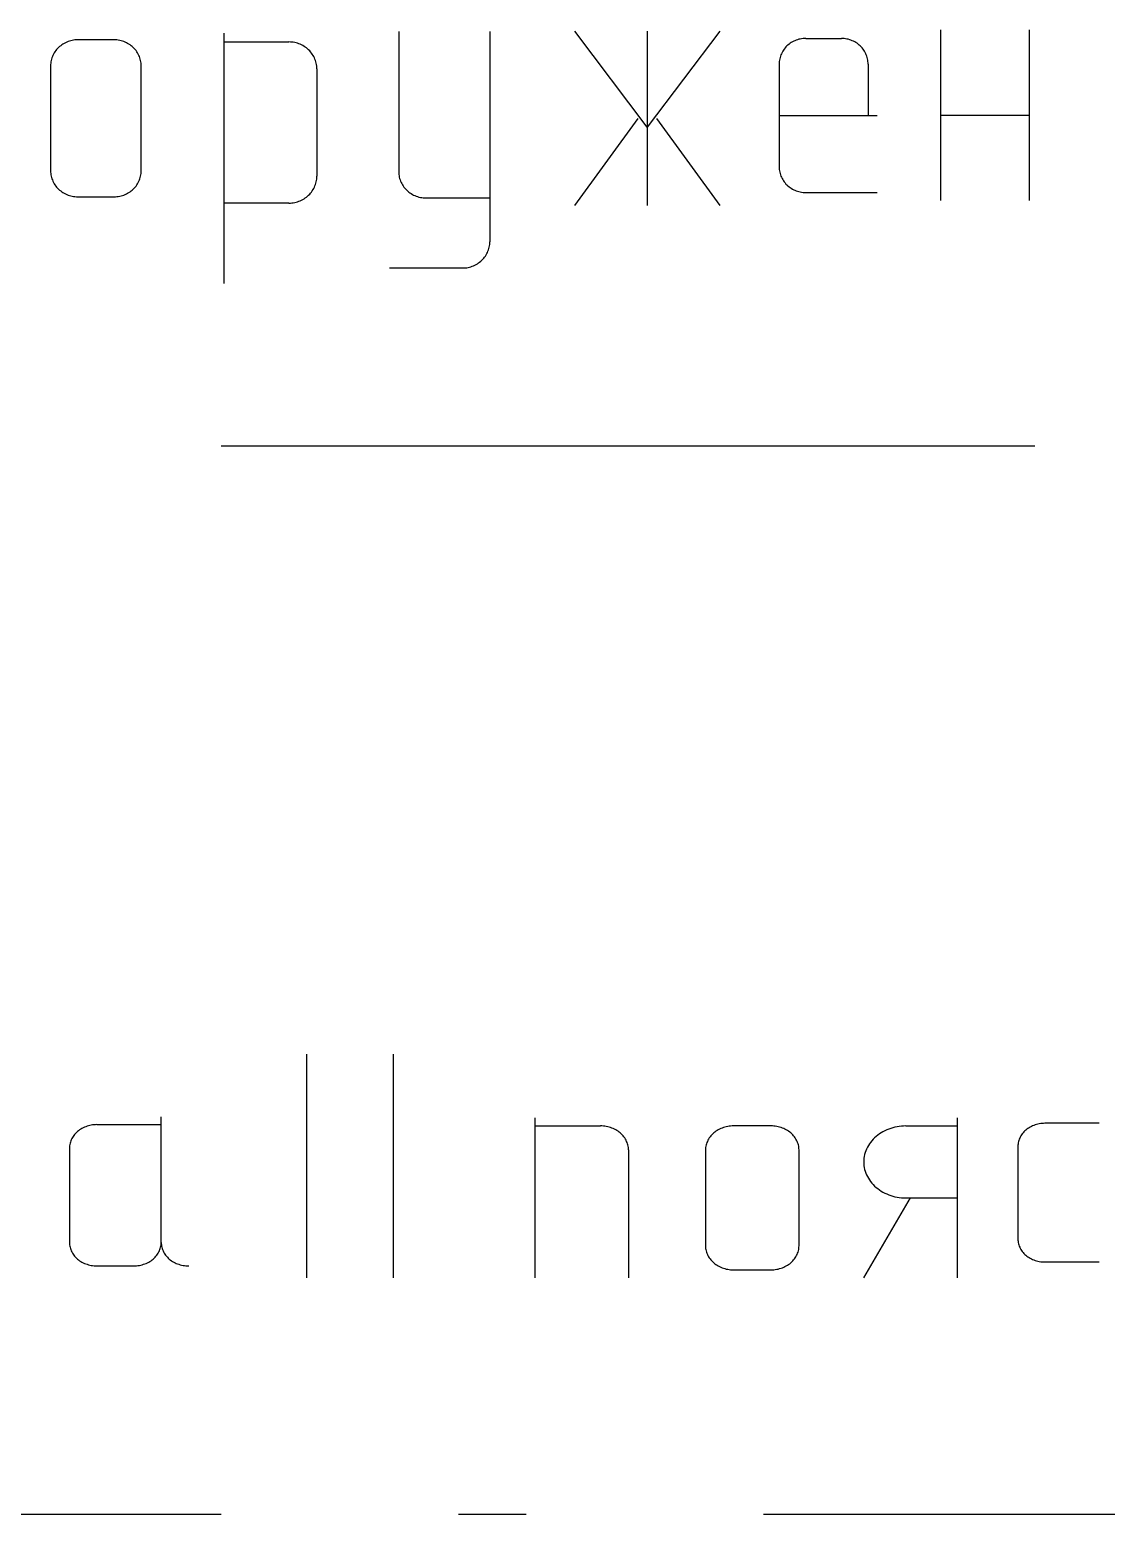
# Model space of a CAD drawing. Extents: x -2918 to -212, y 225 to 5715.
# Drawn here: x -286.08 to -279.65, y 930.8 to 939.66 of the extents above; entities that cross this region are included whole.
import ezdxf

# ---------------------------------------------------------------- set-up
doc = ezdxf.new("R2010")
doc.units = 0
doc.layers.get('0').update_dxf_attribs({"linetype": 'CONTINUOUS'})

# ---------------------------------------------------------------- blocks, each defined once
blk = doc.blocks.new('УСЛ__ОБОЗНАЧЕНИЯ_ГЕО_2')
at = {"color": 18, "linetype": 'CONTINUOUS'}
for p, q in [((190.6073, -92.4247), (190.6073, -93.9208)), ((191.6517, -92.4156), (191.6517, -93.2521)), ((192.1955, -92.4156), (192.1955, -93.6703)), ((193.1356, -92.986), (192.7027, -92.4135)), ((193.1356, -92.4135), (193.1356, -93.4544)), ((193.5687, -92.4135), (193.1356, -92.986)), ((194.8857, -92.4047), (194.8857, -93.4238)), ((195.4155, -92.4047), (195.4155, -93.4238)), ((189.6155, -92.5172), (189.6099, -92.5234)), ((189.6213, -92.5113), (189.6155, -92.5172)), ((189.6274, -92.5056), (189.6213, -92.5113)), ((189.634, -92.5003), (189.6274, -92.5056)), ((189.6407, -92.4953), (189.634, -92.5003)), ((189.6477, -92.4908), (189.6407, -92.4953)), ((189.6551, -92.4864), (189.6477, -92.4908)), ((189.6623, -92.4825), (189.6551, -92.4864)), ((189.6701, -92.4791), (189.6623, -92.4825)), ((189.6778, -92.4759), (189.6701, -92.4791)), ((189.6859, -92.4732), (189.6778, -92.4759)), ((189.694, -92.4709), (189.6859, -92.4732)), ((189.7023, -92.469), (189.694, -92.4709)), ((189.7107, -92.4675), (189.7023, -92.469)), ((189.7191, -92.4663), (189.7107, -92.4675)), ((189.7276, -92.4658), (189.7191, -92.4663)), ((189.7362, -92.4654), (189.7276, -92.4658)), ((189.9526, -92.4654), (189.7362, -92.4654)), ((189.9611, -92.4658), (189.9526, -92.4654)), ((189.9695, -92.4663), (189.9611, -92.4658)), ((189.9779, -92.4675), (189.9695, -92.4663)), ((189.9863, -92.469), (189.9779, -92.4675)), ((189.9946, -92.4709), (189.9863, -92.469)), ((190.0028, -92.4732), (189.9946, -92.4709)), ((190.0108, -92.4759), (190.0028, -92.4732)), ((190.0186, -92.4791), (190.0108, -92.4759)), ((190.0263, -92.4825), (190.0186, -92.4791)), ((190.0337, -92.4864), (190.0263, -92.4825)), ((190.0411, -92.4908), (190.0337, -92.4864)), ((190.0481, -92.4953), (190.0411, -92.4908)), ((190.0546, -92.5003), (190.0481, -92.4953)), ((190.0613, -92.5056), (190.0546, -92.5003)), ((190.0674, -92.5113), (190.0613, -92.5056)), ((190.0733, -92.5172), (190.0674, -92.5113)), ((190.0788, -92.5234), (190.0733, -92.5172)), ((190.6073, -92.478), (190.9962, -92.478)), ((191.005, -92.4784), (190.9962, -92.478)), ((191.0137, -92.4789), (191.005, -92.4784)), ((191.0224, -92.4802), (191.0137, -92.4789)), ((191.0309, -92.4816), (191.0224, -92.4802)), ((191.0393, -92.4835), (191.0309, -92.4816)), ((191.0479, -92.486), (191.0393, -92.4835)), ((191.056, -92.4889), (191.0479, -92.486)), ((191.0641, -92.4921), (191.056, -92.4889)), ((191.0721, -92.4956), (191.0641, -92.4921)), ((191.0796, -92.4995), (191.0721, -92.4956)), ((191.0872, -92.5042), (191.0796, -92.4995)), ((191.0943, -92.5088), (191.0872, -92.5042)), ((191.1011, -92.5138), (191.0943, -92.5088)), ((191.1079, -92.5193), (191.1011, -92.5138)), ((191.1142, -92.525), (191.1079, -92.5193)), ((193.9529, -92.5202), (193.9482, -92.5269)), ((193.9579, -92.514), (193.9529, -92.5202)), ((193.9635, -92.5077), (193.9579, -92.514)), ((193.9691, -92.5019), (193.9635, -92.5077)), ((193.9751, -92.4965), (193.9691, -92.5019)), ((193.9817, -92.4912), (193.9751, -92.4965)), ((193.9882, -92.4862), (193.9817, -92.4912)), ((193.995, -92.4819), (193.9882, -92.4862)), ((194.0023, -92.4775), (193.995, -92.4819)), ((194.0094, -92.4738), (194.0023, -92.4775)), ((194.0171, -92.4704), (194.0094, -92.4738)), ((194.0246, -92.4672), (194.0171, -92.4704)), ((194.0326, -92.4645), (194.0246, -92.4672)), ((194.0406, -92.4622), (194.0326, -92.4645)), ((194.0487, -92.4604), (194.0406, -92.4622)), ((194.0568, -92.459), (194.0487, -92.4604)), ((194.0652, -92.4577), (194.0568, -92.459)), ((194.0734, -92.4572), (194.0652, -92.4577)), ((194.0818, -92.457), (194.0734, -92.4572)), ((194.0818, -92.457), (194.2944, -92.457)), ((194.3027, -92.4572), (194.2944, -92.457)), ((194.3111, -92.4577), (194.3027, -92.4572)), ((194.3193, -92.459), (194.3111, -92.4577)), ((194.3276, -92.4604), (194.3193, -92.459)), ((194.3356, -92.4622), (194.3276, -92.4604)), ((194.3437, -92.4645), (194.3356, -92.4622)), ((194.3515, -92.4672), (194.3437, -92.4645)), ((194.3592, -92.4704), (194.3515, -92.4672)), ((194.3669, -92.4738), (194.3592, -92.4704)), ((194.374, -92.4775), (194.3669, -92.4738)), ((194.3812, -92.4819), (194.374, -92.4775)), ((194.3881, -92.4862), (194.3812, -92.4819)), ((194.3946, -92.4912), (194.3881, -92.4862)), ((194.4012, -92.4965), (194.3946, -92.4912)), ((194.4071, -92.5019), (194.4012, -92.4965)), ((194.413, -92.5077), (194.4071, -92.5019)), ((194.4182, -92.514), (194.413, -92.5077)), ((194.4234, -92.5202), (194.4182, -92.514)), ((194.4281, -92.5269), (194.4234, -92.5202)), ((189.5747, -92.6054), (189.5741, -92.6134)), ((189.5758, -92.5972), (189.5747, -92.6054)), ((189.5774, -92.5892), (189.5758, -92.5972)), ((189.5793, -92.5814), (189.5774, -92.5892)), ((189.5816, -92.5734), (189.5793, -92.5814)), ((189.5846, -92.5657), (189.5816, -92.5734)), ((189.5879, -92.5581), (189.5846, -92.5657)), ((189.5914, -92.5508), (189.5879, -92.5581)), ((189.5954, -92.5435), (189.5914, -92.5508)), ((189.6, -92.5367), (189.5954, -92.5435)), ((189.6048, -92.5298), (189.6, -92.5367)), ((189.6099, -92.5234), (189.6048, -92.5298)), ((190.0839, -92.5298), (190.0788, -92.5234)), ((190.0888, -92.5367), (190.0839, -92.5298)), ((190.0932, -92.5435), (190.0888, -92.5367)), ((190.0972, -92.5508), (190.0932, -92.5435)), ((190.1009, -92.5581), (190.0972, -92.5508)), ((190.1041, -92.5657), (190.1009, -92.5581)), ((190.107, -92.5734), (190.1041, -92.5657)), ((190.1093, -92.5814), (190.107, -92.5734)), ((190.1113, -92.5892), (190.1093, -92.5814)), ((190.113, -92.5972), (190.1113, -92.5892)), ((190.1141, -92.6054), (190.113, -92.5972)), ((190.1147, -92.6134), (190.1141, -92.6054)), ((191.1203, -92.5312), (191.1142, -92.525)), ((191.1259, -92.5376), (191.1203, -92.5312)), ((191.1311, -92.5442), (191.1259, -92.5376)), ((191.1361, -92.5511), (191.1311, -92.5442)), ((191.1407, -92.5582), (191.1361, -92.5511)), ((191.1448, -92.5657), (191.1407, -92.5582)), ((191.1485, -92.5732), (191.1448, -92.5657)), ((191.1519, -92.581), (191.1485, -92.5732)), ((191.1549, -92.5888), (191.1519, -92.581)), ((191.1573, -92.597), (191.1549, -92.5888)), ((191.1593, -92.605), (191.1573, -92.597)), ((191.161, -92.6134), (191.1593, -92.605)), ((193.9228, -92.6022), (193.9225, -92.6104)), ((193.9225, -92.6104), (193.9225, -93.2233)), ((193.9233, -92.5944), (193.9228, -92.6022)), ((193.9245, -92.5864), (193.9233, -92.5944)), ((193.926, -92.5783), (193.9245, -92.5864)), ((193.928, -92.5707), (193.926, -92.5783)), ((193.9302, -92.5629), (193.928, -92.5707)), ((193.9331, -92.5554), (193.9302, -92.5629)), ((193.9363, -92.5479), (193.9331, -92.5554)), ((193.9398, -92.5408), (193.9363, -92.5479)), ((193.9438, -92.5337), (193.9398, -92.5408)), ((193.9482, -92.5269), (193.9438, -92.5337)), ((194.4323, -92.5337), (194.4281, -92.5269)), ((194.4363, -92.5408), (194.4323, -92.5337)), ((194.4399, -92.5479), (194.4363, -92.5408)), ((194.4431, -92.5554), (194.4399, -92.5479)), ((194.446, -92.5629), (194.4431, -92.5554)), ((194.4483, -92.5707), (194.446, -92.5629)), ((194.4503, -92.5783), (194.4483, -92.5707)), ((194.4518, -92.5864), (194.4503, -92.5783)), ((194.453, -92.5944), (194.4518, -92.5864)), ((194.4535, -92.6022), (194.453, -92.5944)), ((194.4538, -92.6104), (194.4535, -92.6022)), ((194.4538, -92.6104), (194.4538, -92.9168)), ((189.5741, -92.6134), (189.5738, -92.6216)), ((189.5738, -92.6216), (189.5738, -93.2461)), ((190.115, -92.6216), (190.1147, -92.6134)), ((190.115, -93.2461), (190.115, -92.6216)), ((191.1621, -92.6217), (191.161, -92.6134)), ((191.1627, -92.6299), (191.1621, -92.6217)), ((191.163, -92.6385), (191.1627, -92.6299)), ((191.163, -92.6385), (191.163, -93.2797)), ((192.7027, -93.4544), (193.0815, -92.9341)), ((193.1898, -92.9341), (193.5687, -93.4544)), ((193.9225, -92.9168), (194.5069, -92.9168)), ((194.8857, -92.9144), (195.4155, -92.9144)), ((193.9225, -93.2233), (193.9228, -93.2313)), ((193.9228, -93.2313), (193.9233, -93.2393)), ((189.5738, -93.2461), (189.5741, -93.2543)), ((189.5741, -93.2543), (189.5747, -93.2625)), ((189.5747, -93.2625), (189.5758, -93.2705)), ((189.5758, -93.2705), (189.5774, -93.2785)), ((189.5774, -93.2785), (189.5793, -93.2865)), ((189.5793, -93.2865), (189.5816, -93.2943)), ((189.5816, -93.2943), (189.5846, -93.3019)), ((189.5846, -93.3019), (189.5879, -93.3096)), ((189.5879, -93.3096), (189.5914, -93.3169)), ((189.5914, -93.3169), (189.5954, -93.3242)), ((190.0932, -93.3242), (190.0972, -93.3169)), ((190.0972, -93.3169), (190.1009, -93.3096)), ((190.1009, -93.3096), (190.1041, -93.3019)), ((190.1041, -93.3019), (190.107, -93.2943)), ((190.107, -93.2943), (190.1093, -93.2865)), ((190.1093, -93.2865), (190.1113, -93.2785)), ((190.1113, -93.2785), (190.113, -93.2705)), ((190.113, -93.2705), (190.1141, -93.2625)), ((190.1141, -93.2625), (190.1147, -93.2543)), ((190.1147, -93.2543), (190.115, -93.2461)), ((191.1573, -93.3211), (191.1593, -93.3128)), ((191.1593, -93.3128), (191.161, -93.3048)), ((191.161, -93.3048), (191.1621, -93.2964)), ((191.1621, -93.2964), (191.1627, -93.2881)), ((191.1627, -93.2881), (191.163, -93.2797)), ((191.6517, -93.2521), (191.6519, -93.2603)), ((191.6519, -93.2603), (191.6525, -93.2687)), ((191.6525, -93.2687), (191.6536, -93.2769)), ((191.6536, -93.2769), (191.6554, -93.2847)), ((191.6554, -93.2847), (191.6573, -93.2927)), ((191.6573, -93.2927), (191.6595, -93.3007)), ((191.6595, -93.3007), (191.6626, -93.3083)), ((191.6626, -93.3083), (191.6659, -93.316)), ((191.6659, -93.316), (191.6694, -93.3233)), ((193.9233, -93.2393), (193.9245, -93.2473)), ((193.9245, -93.2473), (193.926, -93.2552)), ((193.926, -93.2552), (193.928, -93.263)), ((193.928, -93.263), (193.9302, -93.2706)), ((193.9302, -93.2706), (193.9331, -93.2783)), ((193.9331, -93.2783), (193.9363, -93.2858)), ((193.9363, -93.2858), (193.9398, -93.2929)), ((193.9398, -93.2929), (193.9438, -93.3)), ((193.9438, -93.3), (193.9482, -93.3067)), ((193.9482, -93.3067), (193.9529, -93.3135)), ((193.9529, -93.3135), (193.9579, -93.3197)), ((193.9579, -93.3197), (193.9635, -93.326)), ((189.5954, -93.3242), (189.6, -93.3309)), ((189.6, -93.3309), (189.6048, -93.3379)), ((189.6048, -93.3379), (189.6099, -93.3443)), ((189.6099, -93.3443), (189.6155, -93.3505)), ((189.6155, -93.3505), (189.6213, -93.3565)), ((189.6213, -93.3565), (189.6274, -93.3621)), ((189.6274, -93.3621), (189.634, -93.3674)), ((189.634, -93.3674), (189.6407, -93.3724)), ((189.6407, -93.3724), (189.6477, -93.3768)), ((189.6477, -93.3768), (189.6551, -93.3811)), ((189.6551, -93.3811), (189.6623, -93.3852)), ((189.6623, -93.3852), (189.6701, -93.3886)), ((189.6701, -93.3886), (189.6778, -93.3918)), ((189.6778, -93.3918), (189.6859, -93.3944)), ((189.6859, -93.3944), (189.694, -93.3967)), ((189.694, -93.3967), (189.7023, -93.3987)), ((189.7023, -93.3987), (189.7107, -93.4001)), ((189.7107, -93.4001), (189.7191, -93.4012)), ((189.7191, -93.4012), (189.7276, -93.4019)), ((189.7276, -93.4019), (189.7362, -93.4021)), ((189.7362, -93.4021), (189.9526, -93.4021)), ((189.9526, -93.4021), (189.9611, -93.4019)), ((189.9611, -93.4019), (189.9695, -93.4012)), ((189.9695, -93.4012), (189.9779, -93.4001)), ((189.9779, -93.4001), (189.9863, -93.3987)), ((189.9863, -93.3987), (189.9946, -93.3967)), ((189.9946, -93.3967), (190.0028, -93.3944)), ((190.0028, -93.3944), (190.0108, -93.3918)), ((190.0108, -93.3918), (190.0186, -93.3886)), ((190.0186, -93.3886), (190.0263, -93.3852)), ((190.0263, -93.3852), (190.0337, -93.3811)), ((190.0337, -93.3811), (190.0411, -93.3768)), ((190.0411, -93.3768), (190.0481, -93.3724)), ((190.0481, -93.3724), (190.0546, -93.3674)), ((190.0546, -93.3674), (190.0613, -93.3621)), ((190.0613, -93.3621), (190.0674, -93.3565)), ((190.0674, -93.3565), (190.0733, -93.3505)), ((190.0733, -93.3505), (190.0788, -93.3443)), ((190.0788, -93.3443), (190.0839, -93.3379)), ((190.0839, -93.3379), (190.0888, -93.3309)), ((190.0888, -93.3309), (190.0932, -93.3242)), ((191.0943, -93.4094), (191.1011, -93.4042)), ((191.1011, -93.4042), (191.1079, -93.3987)), ((191.1079, -93.3987), (191.1142, -93.393)), ((191.1142, -93.393), (191.1203, -93.387)), ((191.1203, -93.387), (191.1259, -93.3806)), ((191.1259, -93.3806), (191.1311, -93.374)), ((191.1311, -93.374), (191.1361, -93.3669)), ((191.1361, -93.3669), (191.1407, -93.3597)), ((191.1407, -93.3597), (191.1448, -93.3523)), ((191.1448, -93.3523), (191.1485, -93.3448)), ((191.1485, -93.3448), (191.1519, -93.3372)), ((191.1519, -93.3372), (191.1549, -93.3292)), ((191.1549, -93.3292), (191.1573, -93.3211)), ((191.6694, -93.3233), (191.6734, -93.3308)), ((191.6734, -93.3308), (191.678, -93.3375)), ((191.678, -93.3375), (191.6828, -93.3445)), ((191.6828, -93.3445), (191.6879, -93.3509)), ((191.6879, -93.3509), (191.6936, -93.3571)), ((191.6936, -93.3571), (191.6995, -93.3631)), ((191.6995, -93.3631), (191.7056, -93.3688)), ((191.7056, -93.3688), (191.7123, -93.3742)), ((191.7123, -93.3742), (191.7188, -93.3791)), ((191.7188, -93.3791), (191.7259, -93.3836)), ((191.7259, -93.3836), (191.7333, -93.3879)), ((191.7333, -93.3879), (191.7407, -93.3919)), ((191.7407, -93.3919), (191.7486, -93.3953)), ((191.7486, -93.3953), (191.7562, -93.3985)), ((191.7562, -93.3985), (191.7644, -93.4014)), ((191.7644, -93.4014), (191.7725, -93.4037)), ((191.7725, -93.4037), (191.7809, -93.4056)), ((191.7809, -93.4056), (191.7891, -93.4071)), ((191.7891, -93.4071), (191.7977, -93.4081)), ((191.7977, -93.4081), (191.8062, -93.4088)), ((191.8062, -93.4088), (191.8149, -93.409)), ((191.8149, -93.409), (192.1955, -93.409)), ((193.9635, -93.326), (193.9691, -93.3318)), ((193.9691, -93.3318), (193.9751, -93.3372)), ((193.9751, -93.3372), (193.9817, -93.3425)), ((193.9817, -93.3425), (193.9882, -93.3473)), ((193.9882, -93.3473), (193.995, -93.3517)), ((193.995, -93.3517), (194.0023, -93.356)), ((194.0023, -93.356), (194.0094, -93.3599)), ((194.0094, -93.3599), (194.0171, -93.3633)), ((194.0171, -93.3633), (194.0246, -93.3663)), ((194.0246, -93.3663), (194.0326, -93.3692)), ((194.0326, -93.3692), (194.0406, -93.3715)), ((194.0406, -93.3715), (194.0487, -93.3733)), ((194.0487, -93.3733), (194.0568, -93.3747)), ((194.0568, -93.3747), (194.0652, -93.3758)), ((194.0652, -93.3758), (194.0734, -93.3765)), ((194.0734, -93.3765), (194.0818, -93.3766)), ((194.0818, -93.3766), (194.5069, -93.3766)), ((190.9962, -93.4398), (190.6073, -93.4398)), ((190.9962, -93.4398), (191.005, -93.4398)), ((191.005, -93.4398), (191.0137, -93.4389)), ((191.0137, -93.4389), (191.0224, -93.4378)), ((191.0224, -93.4378), (191.0309, -93.4364)), ((191.0309, -93.4364), (191.0393, -93.4345)), ((191.0393, -93.4345), (191.0479, -93.4321)), ((191.0479, -93.4321), (191.056, -93.4293)), ((191.056, -93.4293), (191.0641, -93.4259)), ((191.0641, -93.4259), (191.0721, -93.4225)), ((191.0721, -93.4225), (191.0796, -93.4183)), ((191.0796, -93.4183), (191.0872, -93.414)), ((191.0872, -93.414), (191.0943, -93.4094)), ((192.1952, -93.6785), (192.1955, -93.6703)), ((192.1591, -93.7692), (192.1644, -93.7626)), ((192.1644, -93.7626), (192.1691, -93.7559)), ((192.1691, -93.7559), (192.1736, -93.7488)), ((192.1736, -93.7488), (192.1776, -93.7416)), ((192.1776, -93.7416), (192.1813, -93.7342)), ((192.1813, -93.7342), (192.1846, -93.7267)), ((192.1846, -93.7267), (192.1876, -93.7189)), ((192.1876, -93.7189), (192.1898, -93.7109)), ((192.1898, -93.7109), (192.1918, -93.703)), ((192.1918, -93.703), (192.1935, -93.6949)), ((192.1935, -93.6949), (192.1947, -93.6869)), ((192.1947, -93.6869), (192.1952, -93.6785)), ((191.5973, -93.8272), (192.0323, -93.8272)), ((192.0323, -93.8272), (192.0408, -93.827)), ((192.0408, -93.827), (192.0494, -93.8263)), ((192.0494, -93.8263), (192.0578, -93.8254)), ((192.0578, -93.8254), (192.0663, -93.8238)), ((192.0663, -93.8238), (192.0744, -93.822)), ((192.0744, -93.822), (192.0828, -93.8197)), ((192.0828, -93.8197), (192.0908, -93.8167)), ((192.0908, -93.8167), (192.0988, -93.8137)), ((192.0988, -93.8137), (192.1064, -93.8103)), ((192.1064, -93.8103), (192.1138, -93.8062)), ((192.1138, -93.8062), (192.1212, -93.8019)), ((192.1212, -93.8019), (192.1282, -93.7973)), ((192.1282, -93.7973), (192.1349, -93.7923)), ((192.1349, -93.7923), (192.1416, -93.787)), ((192.1416, -93.787), (192.1477, -93.7813)), ((192.1477, -93.7813), (192.1537, -93.7754)), ((192.1537, -93.7754), (192.1591, -93.7692)), ((190.5914, -94.8899), (195.4485, -94.8899)), ((191.1015, -98.5194), (191.1015, -99.8557)), ((191.6178, -98.5194), (191.6178, -99.8557)), ((190.2342, -99.6438), (190.2342, -98.8941)), ((192.4651, -98.9011), (192.4651, -99.8553)), ((194.9862, -98.9011), (194.9862, -99.8557)), ((189.7283, -98.9875), (189.7225, -98.9932)), ((189.7341, -98.9822), (189.7283, -98.9875)), ((189.7403, -98.9773), (189.7341, -98.9822)), ((189.747, -98.9724), (189.7403, -98.9773)), ((189.7538, -98.9678), (189.747, -98.9724)), ((189.7608, -98.9639), (189.7538, -98.9678)), ((189.7683, -98.9598), (189.7608, -98.9639)), ((189.7757, -98.9564), (189.7683, -98.9598)), ((189.7836, -98.9533), (189.7757, -98.9564)), ((189.7914, -98.9503), (189.7836, -98.9533)), ((189.7996, -98.9479), (189.7914, -98.9503)), ((189.8078, -98.9458), (189.7996, -98.9479)), ((189.8162, -98.9441), (189.8078, -98.9458)), ((189.8246, -98.9428), (189.8162, -98.9441)), ((189.8332, -98.9417), (189.8246, -98.9428)), ((189.8417, -98.9412), (189.8332, -98.9417)), ((189.8504, -98.941), (189.8417, -98.9412)), ((189.8504, -98.941), (190.2342, -98.941)), ((192.4651, -98.9487), (192.8559, -98.9487)), ((192.8647, -98.949), (192.8559, -98.9487)), ((192.8734, -98.9495), (192.8647, -98.949)), ((192.8821, -98.9507), (192.8734, -98.9495)), ((192.8907, -98.952), (192.8821, -98.9507)), ((192.8992, -98.9538), (192.8907, -98.952)), ((192.9077, -98.9559), (192.8992, -98.9538)), ((192.916, -98.9583), (192.9077, -98.9559)), ((192.924, -98.9613), (192.916, -98.9583)), ((192.932, -98.9644), (192.924, -98.9613)), ((192.9396, -98.968), (192.932, -98.9644)), ((192.9472, -98.972), (192.9396, -98.968)), ((192.9544, -98.9761), (192.9472, -98.972)), ((192.9612, -98.9807), (192.9544, -98.9761)), ((192.9681, -98.9856), (192.9612, -98.9807)), ((192.9744, -98.9908), (192.9681, -98.9856)), ((192.9804, -98.9962), (192.9744, -98.9908)), ((193.532, -98.9908), (193.526, -98.9962)), ((193.5383, -98.9856), (193.532, -98.9908)), ((193.545, -98.9807), (193.5383, -98.9856)), ((193.5519, -98.9761), (193.545, -98.9807)), ((193.5591, -98.972), (193.5519, -98.9761)), ((193.5668, -98.968), (193.5591, -98.972)), ((193.5743, -98.9644), (193.5668, -98.968)), ((193.5823, -98.9613), (193.5743, -98.9644)), ((193.5903, -98.9583), (193.5823, -98.9613)), ((193.5986, -98.9559), (193.5903, -98.9583)), ((193.607, -98.9538), (193.5986, -98.9559)), ((193.6155, -98.952), (193.607, -98.9538)), ((193.6242, -98.9507), (193.6155, -98.952)), ((193.6328, -98.9495), (193.6242, -98.9507)), ((193.6416, -98.949), (193.6328, -98.9495)), ((193.6504, -98.9487), (193.6416, -98.949)), ((193.8737, -98.9487), (193.6504, -98.9487)), ((193.8826, -98.949), (193.8737, -98.9487)), ((193.8912, -98.9495), (193.8826, -98.949)), ((193.8999, -98.9507), (193.8912, -98.9495)), ((193.9085, -98.952), (193.8999, -98.9507)), ((193.9171, -98.9538), (193.9085, -98.952)), ((193.9256, -98.9559), (193.9171, -98.9538)), ((193.9338, -98.9583), (193.9256, -98.9559)), ((193.9419, -98.9613), (193.9338, -98.9583)), ((193.9498, -98.9644), (193.9419, -98.9613)), ((193.9574, -98.968), (193.9498, -98.9644)), ((193.9651, -98.972), (193.9574, -98.968)), ((193.9723, -98.9761), (193.9651, -98.972)), ((193.979, -98.9807), (193.9723, -98.9761)), ((193.9859, -98.9856), (193.979, -98.9807)), ((193.9922, -98.9908), (193.9859, -98.9856)), ((193.9982, -98.9962), (193.9922, -98.9908)), ((194.5312, -98.99), (194.5208, -98.9968)), ((194.5422, -98.9836), (194.5312, -98.99)), ((194.5534, -98.9777), (194.5422, -98.9836)), ((194.565, -98.9722), (194.5534, -98.9777)), ((194.5767, -98.9676), (194.565, -98.9722)), ((194.589, -98.9632), (194.5767, -98.9676)), ((194.6014, -98.9595), (194.589, -98.9632)), ((194.614, -98.9564), (194.6014, -98.9595)), ((194.6266, -98.9536), (194.614, -98.9564)), ((194.6395, -98.9515), (194.6266, -98.9536)), ((194.6528, -98.95), (194.6395, -98.9515)), ((194.6658, -98.9492), (194.6528, -98.95)), ((194.6789, -98.9489), (194.6658, -98.9492)), ((194.678, -98.9485), (194.9842, -98.9485)), ((195.3787, -98.9901), (195.374, -98.9962)), ((195.3838, -98.9844), (195.3787, -98.9901)), ((195.3894, -98.9789), (195.3838, -98.9844)), ((195.3951, -98.9737), (195.3894, -98.9789)), ((195.4011, -98.9688), (195.3951, -98.9737)), ((195.4077, -98.9639), (195.4011, -98.9688)), ((195.4144, -98.9596), (195.4077, -98.9639)), ((195.4213, -98.9556), (195.4144, -98.9596)), ((195.4286, -98.9516), (195.4213, -98.9556)), ((195.4359, -98.9482), (195.4286, -98.9516)), ((195.4437, -98.9453), (195.4359, -98.9482)), ((195.4513, -98.9425), (195.4437, -98.9453)), ((195.4593, -98.9401), (195.4513, -98.9425)), ((195.4675, -98.9379), (195.4593, -98.9401)), ((195.4757, -98.9363), (195.4675, -98.9379)), ((195.4839, -98.935), (195.4757, -98.9363)), ((195.4923, -98.934), (195.4839, -98.935)), ((195.5008, -98.9334), (195.4923, -98.934)), ((195.5092, -98.9332), (195.5008, -98.9334)), ((195.832, -98.9332), (195.5092, -98.9332)), ((189.6863, -99.0742), (189.686, -99.0817)), ((189.6869, -99.067), (189.6863, -99.0742)), ((189.688, -99.0596), (189.6869, -99.067)), ((189.6896, -99.0523), (189.688, -99.0596)), ((189.6917, -99.0453), (189.6896, -99.0523)), ((189.6939, -99.0381), (189.6917, -99.0453)), ((189.697, -99.0313), (189.6939, -99.0381)), ((189.7002, -99.0244), (189.697, -99.0313)), ((189.7039, -99.0179), (189.7002, -99.0244)), ((189.708, -99.0113), (189.7039, -99.0179)), ((189.7125, -99.0052), (189.708, -99.0113)), ((189.7174, -98.999), (189.7125, -99.0052)), ((189.7225, -98.9932), (189.7174, -98.999)), ((192.9861, -99.0019), (192.9804, -98.9962)), ((192.9914, -99.0078), (192.9861, -99.0019)), ((192.9964, -99.0141), (192.9914, -99.0078)), ((193.001, -99.0203), (192.9964, -99.0141)), ((193.0051, -99.027), (193.001, -99.0203)), ((193.0089, -99.0337), (193.0051, -99.027)), ((193.0123, -99.0407), (193.0089, -99.0337)), ((193.0152, -99.0477), (193.0123, -99.0407)), ((193.0176, -99.0551), (193.0152, -99.0477)), ((193.0196, -99.0622), (193.0176, -99.0551)), ((193.0214, -99.0696), (193.0196, -99.0622)), ((193.0226, -99.0771), (193.0214, -99.0696)), ((193.0231, -99.0844), (193.0226, -99.0771)), ((193.4838, -99.0771), (193.4832, -99.0844)), ((193.485, -99.0696), (193.4838, -99.0771)), ((193.4866, -99.0622), (193.485, -99.0696)), ((193.4887, -99.0551), (193.4866, -99.0622)), ((193.491, -99.0477), (193.4887, -99.0551)), ((193.4941, -99.0407), (193.491, -99.0477)), ((193.4975, -99.0337), (193.4941, -99.0407)), ((193.5011, -99.027), (193.4975, -99.0337)), ((193.5053, -99.0203), (193.5011, -99.027)), ((193.51, -99.0141), (193.5053, -99.0203)), ((193.5149, -99.0078), (193.51, -99.0141)), ((193.5202, -99.0019), (193.5149, -99.0078)), ((193.526, -98.9962), (193.5202, -99.0019)), ((194.004, -99.0019), (193.9982, -98.9962)), ((194.0092, -99.0078), (194.004, -99.0019)), ((194.0142, -99.0141), (194.0092, -99.0078)), ((194.0188, -99.0203), (194.0142, -99.0141)), ((194.0229, -99.027), (194.0188, -99.0203)), ((194.0267, -99.0337), (194.0229, -99.027)), ((194.0301, -99.0407), (194.0267, -99.0337)), ((194.033, -99.0477), (194.0301, -99.0407)), ((194.0354, -99.0551), (194.033, -99.0477)), ((194.0374, -99.0622), (194.0354, -99.0551)), ((194.0392, -99.0696), (194.0374, -99.0622)), ((194.0404, -99.0771), (194.0392, -99.0696)), ((194.041, -99.0844), (194.0404, -99.0771)), ((194.4494, -99.0763), (194.4443, -99.0867)), ((194.4552, -99.0663), (194.4494, -99.0763)), ((194.4613, -99.0564), (194.4552, -99.0663)), ((194.4682, -99.0467), (194.4613, -99.0564)), ((194.4757, -99.0374), (194.4682, -99.0467)), ((194.4836, -99.0285), (194.4757, -99.0374)), ((194.4921, -99.02), (194.4836, -99.0285)), ((194.5013, -99.012), (194.4921, -99.02)), ((194.5108, -99.0042), (194.5013, -99.012)), ((194.5208, -98.9968), (194.5108, -99.0042)), ((195.3481, -99.0639), (195.3478, -99.0712)), ((195.3478, -99.0712), (195.3478, -99.623)), ((195.3487, -99.0567), (195.3481, -99.0639)), ((195.3498, -99.0495), (195.3487, -99.0567)), ((195.3514, -99.0425), (195.3498, -99.0495)), ((195.3534, -99.0355), (195.3514, -99.0425)), ((195.3556, -99.0286), (195.3534, -99.0355)), ((195.3586, -99.0218), (195.3556, -99.0286)), ((195.3619, -99.0151), (195.3586, -99.0218)), ((195.3655, -99.0086), (195.3619, -99.0151)), ((195.3694, -99.0022), (195.3655, -99.0086)), ((195.374, -98.9962), (195.3694, -99.0022)), ((189.686, -99.0817), (189.686, -99.6438)), ((193.0234, -99.0919), (193.0231, -99.0844)), ((193.0234, -99.0919), (193.0234, -99.8553)), ((193.4832, -99.0844), (193.4829, -99.0919)), ((193.4829, -99.0919), (193.4829, -99.6646)), ((194.0413, -99.0919), (194.041, -99.0844)), ((194.0413, -99.6646), (194.0413, -99.0919)), ((194.428, -99.1524), (194.4277, -99.1635)), ((194.4277, -99.1635), (194.428, -99.175)), ((194.429, -99.1414), (194.428, -99.1524)), ((194.4308, -99.1303), (194.429, -99.1414)), ((194.4331, -99.1192), (194.4308, -99.1303)), ((194.4362, -99.1081), (194.4331, -99.1192)), ((194.44, -99.0973), (194.4362, -99.1081)), ((194.4443, -99.0867), (194.44, -99.0973)), ((194.428, -99.175), (194.429, -99.1861)), ((194.429, -99.1861), (194.4308, -99.1973)), ((194.4308, -99.1973), (194.4331, -99.2084)), ((194.4331, -99.2084), (194.4362, -99.2193)), ((194.4362, -99.2193), (194.44, -99.2301)), ((194.44, -99.2301), (194.4443, -99.2407)), ((194.4443, -99.2407), (194.4494, -99.251)), ((194.4494, -99.251), (194.4552, -99.2611)), ((194.4552, -99.2611), (194.4613, -99.271)), ((194.4613, -99.271), (194.4682, -99.2807)), ((194.4682, -99.2807), (194.4757, -99.29)), ((194.4757, -99.29), (194.4836, -99.2988)), ((194.4836, -99.2988), (194.4921, -99.3076)), ((194.4921, -99.3076), (194.5013, -99.3156)), ((194.5013, -99.3156), (194.5108, -99.3232)), ((194.5108, -99.3232), (194.5208, -99.3306)), ((194.5208, -99.3306), (194.5312, -99.3374)), ((194.5312, -99.3374), (194.5422, -99.3438)), ((194.5422, -99.3438), (194.5534, -99.3498)), ((194.4277, -99.8557), (194.7069, -99.3785)), ((194.5534, -99.3498), (194.565, -99.355)), ((194.565, -99.355), (194.5767, -99.3598)), ((194.5767, -99.3598), (194.589, -99.3642)), ((194.589, -99.3642), (194.6014, -99.3679)), ((194.6014, -99.3679), (194.614, -99.3712)), ((194.614, -99.3712), (194.6266, -99.3738)), ((194.6266, -99.3738), (194.6395, -99.3758)), ((194.6395, -99.3758), (194.6528, -99.3772)), ((194.6528, -99.3772), (194.6658, -99.3782)), ((194.6658, -99.3782), (194.6789, -99.3785)), ((194.677, -99.3789), (194.9881, -99.3789)), ((189.686, -99.6438), (189.6863, -99.6511)), ((189.6863, -99.6511), (189.6869, -99.6584)), ((189.6869, -99.6584), (189.688, -99.6658)), ((189.688, -99.6658), (189.6896, -99.673)), ((189.6896, -99.673), (189.6917, -99.6801)), ((189.6917, -99.6801), (189.6939, -99.6872)), ((189.6939, -99.6872), (189.697, -99.6942)), ((189.697, -99.6942), (189.7002, -99.701)), ((189.7002, -99.701), (189.7039, -99.7075)), ((190.2161, -99.7075), (190.2198, -99.701)), ((190.2198, -99.701), (190.2231, -99.6942)), ((190.2231, -99.6942), (190.2261, -99.6872)), ((190.2261, -99.6872), (190.2284, -99.6801)), ((190.2284, -99.6801), (190.2305, -99.673)), ((190.2305, -99.673), (190.2321, -99.6658)), ((190.2321, -99.6658), (190.2333, -99.6584)), ((190.2333, -99.6584), (190.2339, -99.6511)), ((190.2339, -99.6511), (190.2342, -99.6438)), ((190.2342, -99.6438), (190.2343, -99.6511)), ((190.2343, -99.6511), (190.2349, -99.6584)), ((190.2349, -99.6584), (190.2361, -99.6658)), ((190.2361, -99.6658), (190.2378, -99.673)), ((190.2378, -99.673), (190.2397, -99.6801)), ((190.2397, -99.6801), (190.2421, -99.6872)), ((190.2421, -99.6872), (190.2452, -99.6942)), ((190.2452, -99.6942), (190.2482, -99.701)), ((190.2482, -99.701), (190.2519, -99.7075)), ((193.4829, -99.6646), (193.4832, -99.6721)), ((193.4832, -99.6721), (193.4838, -99.6797)), ((193.4838, -99.6797), (193.485, -99.687)), ((193.485, -99.687), (193.4866, -99.6943)), ((193.4866, -99.6943), (193.4887, -99.7017)), ((194.0354, -99.7017), (194.0374, -99.6943)), ((194.0374, -99.6943), (194.0392, -99.687)), ((194.0392, -99.687), (194.0404, -99.6797)), ((194.0404, -99.6797), (194.041, -99.6721)), ((194.041, -99.6721), (194.0413, -99.6646)), ((195.3478, -99.623), (195.3481, -99.6302)), ((195.3481, -99.6302), (195.3487, -99.6374)), ((195.3487, -99.6374), (195.3498, -99.6446)), ((195.3498, -99.6446), (195.3514, -99.6516)), ((195.3514, -99.6516), (195.3534, -99.6586)), ((195.3534, -99.6586), (195.3556, -99.6656)), ((195.3556, -99.6656), (195.3586, -99.6725)), ((195.3586, -99.6725), (195.3619, -99.6792)), ((195.3619, -99.6792), (195.3655, -99.6855)), ((195.3655, -99.6855), (195.3694, -99.692)), ((195.3694, -99.692), (195.374, -99.6981)), ((195.374, -99.6981), (195.3787, -99.7041)), ((189.7039, -99.7075), (189.708, -99.7141)), ((189.708, -99.7141), (189.7125, -99.7203)), ((189.7125, -99.7203), (189.7174, -99.7265)), ((189.7174, -99.7265), (189.7225, -99.7322)), ((189.7225, -99.7322), (189.7283, -99.7379)), ((189.7283, -99.7379), (189.7341, -99.7433)), ((189.7341, -99.7433), (189.7403, -99.7482)), ((189.7403, -99.7482), (189.747, -99.7531)), ((189.747, -99.7531), (189.7538, -99.7575)), ((189.7538, -99.7575), (189.7608, -99.7615)), ((189.7608, -99.7615), (189.7683, -99.7655)), ((189.7683, -99.7655), (189.7757, -99.769)), ((189.7757, -99.769), (189.7836, -99.7721)), ((189.7836, -99.7721), (189.7914, -99.7749)), ((189.7914, -99.7749), (189.7996, -99.7775)), ((189.7996, -99.7775), (189.8078, -99.7796)), ((189.8078, -99.7796), (189.8162, -99.7813)), ((189.8162, -99.7813), (189.8246, -99.7826)), ((189.8246, -99.7826), (189.8332, -99.7836)), ((189.8332, -99.7836), (189.8417, -99.7842)), ((189.8417, -99.7842), (189.8504, -99.7844)), ((189.8504, -99.7844), (190.0697, -99.7844)), ((190.0697, -99.7844), (190.0782, -99.7842)), ((190.0782, -99.7842), (190.0869, -99.7836)), ((190.0869, -99.7836), (190.0954, -99.7826)), ((190.0954, -99.7826), (190.1039, -99.7813)), ((190.1039, -99.7813), (190.1122, -99.7796)), ((190.1122, -99.7796), (190.1205, -99.7775)), ((190.1205, -99.7775), (190.1286, -99.7749)), ((190.1286, -99.7749), (190.1365, -99.7721)), ((190.1365, -99.7721), (190.1445, -99.769)), ((190.1445, -99.769), (190.1518, -99.7655)), ((190.1518, -99.7655), (190.1593, -99.7615)), ((190.1593, -99.7615), (190.1663, -99.7575)), ((190.1663, -99.7575), (190.1731, -99.7531)), ((190.1731, -99.7531), (190.1798, -99.7482)), ((190.1798, -99.7482), (190.186, -99.7433)), ((190.186, -99.7433), (190.192, -99.7379)), ((190.192, -99.7379), (190.1975, -99.7322)), ((190.1975, -99.7322), (190.2027, -99.7265)), ((190.2027, -99.7265), (190.2076, -99.7203)), ((190.2076, -99.7203), (190.212, -99.7141)), ((190.212, -99.7141), (190.2161, -99.7075)), ((190.2519, -99.7075), (190.256, -99.7141)), ((190.256, -99.7141), (190.2606, -99.7203)), ((190.2606, -99.7203), (190.2656, -99.7265)), ((190.2656, -99.7265), (190.2707, -99.7322)), ((190.2707, -99.7322), (190.2764, -99.7379)), ((190.2764, -99.7379), (190.2823, -99.7433)), ((190.2823, -99.7433), (190.2885, -99.7482)), ((190.2885, -99.7482), (190.2951, -99.7531)), ((190.2951, -99.7531), (190.3018, -99.7575)), ((190.3018, -99.7575), (190.309, -99.7615)), ((190.309, -99.7615), (190.3164, -99.7655)), ((190.3164, -99.7655), (190.324, -99.769)), ((190.324, -99.769), (190.3318, -99.7721)), ((190.3318, -99.7721), (190.3396, -99.7749)), ((190.3396, -99.7749), (190.3476, -99.7775)), ((190.3476, -99.7775), (190.356, -99.7796)), ((190.356, -99.7796), (190.3644, -99.7813)), ((190.3644, -99.7813), (190.3727, -99.7826)), ((190.3727, -99.7826), (190.3814, -99.7836)), ((190.3814, -99.7836), (190.3898, -99.7842)), ((190.3898, -99.7842), (190.3984, -99.7844)), ((193.4887, -99.7017), (193.491, -99.7088)), ((193.491, -99.7088), (193.4941, -99.7159)), ((193.4941, -99.7159), (193.4975, -99.7229)), ((193.4975, -99.7229), (193.5011, -99.7296)), ((193.5011, -99.7296), (193.5053, -99.7363)), ((193.5053, -99.7363), (193.51, -99.7425)), ((193.51, -99.7425), (193.5149, -99.7488)), ((193.5149, -99.7488), (193.5202, -99.7547)), ((193.5202, -99.7547), (193.526, -99.7604)), ((193.526, -99.7604), (193.532, -99.7659)), ((193.532, -99.7659), (193.5383, -99.771)), ((193.5383, -99.771), (193.545, -99.7759)), ((193.545, -99.7759), (193.5519, -99.7805)), ((193.5519, -99.7805), (193.5591, -99.7845)), ((193.5591, -99.7845), (193.5668, -99.7885)), ((193.5668, -99.7885), (193.5743, -99.7922)), ((193.9498, -99.7922), (193.9574, -99.7885)), ((193.9574, -99.7885), (193.9651, -99.7845)), ((193.9651, -99.7845), (193.9723, -99.7805)), ((193.9723, -99.7805), (193.979, -99.7759)), ((193.979, -99.7759), (193.9859, -99.771)), ((193.9859, -99.771), (193.9922, -99.7659)), ((193.9922, -99.7659), (193.9982, -99.7604)), ((193.9982, -99.7604), (194.004, -99.7547)), ((194.004, -99.7547), (194.0092, -99.7488)), ((194.0092, -99.7488), (194.0142, -99.7425)), ((194.0142, -99.7425), (194.0188, -99.7363)), ((194.0188, -99.7363), (194.0229, -99.7296)), ((194.0229, -99.7296), (194.0267, -99.7229)), ((194.0267, -99.7229), (194.0301, -99.7159)), ((194.0301, -99.7159), (194.033, -99.7088)), ((194.033, -99.7088), (194.0354, -99.7017)), ((195.3787, -99.7041), (195.3838, -99.7098)), ((195.3838, -99.7098), (195.3894, -99.7154)), ((195.3894, -99.7154), (195.3951, -99.7206)), ((195.3951, -99.7206), (195.4011, -99.7255)), ((195.4011, -99.7255), (195.4077, -99.7302)), ((195.4077, -99.7302), (195.4144, -99.7346)), ((195.4144, -99.7346), (195.4213, -99.7387)), ((195.4213, -99.7387), (195.4286, -99.7423)), ((195.4286, -99.7423), (195.4359, -99.746)), ((195.4359, -99.746), (195.4437, -99.749)), ((195.4437, -99.749), (195.4513, -99.7517)), ((195.4513, -99.7517), (195.4593, -99.7542)), ((195.4593, -99.7542), (195.4675, -99.7563)), ((195.4675, -99.7563), (195.4757, -99.7579)), ((195.4757, -99.7579), (195.4839, -99.7593)), ((195.4839, -99.7593), (195.4923, -99.7601)), ((195.4923, -99.7601), (195.5008, -99.7607)), ((195.5008, -99.7607), (195.5092, -99.7609)), ((195.5092, -99.7609), (195.832, -99.7609)), ((193.5743, -99.7922), (193.5823, -99.7953)), ((193.5823, -99.7953), (193.5903, -99.7982)), ((193.5903, -99.7982), (193.5986, -99.8007)), ((193.5986, -99.8007), (193.607, -99.8028)), ((193.607, -99.8028), (193.6155, -99.8046)), ((193.6155, -99.8046), (193.6242, -99.8059)), ((193.6242, -99.8059), (193.6328, -99.8069)), ((193.6328, -99.8069), (193.6416, -99.8075)), ((193.6416, -99.8075), (193.6504, -99.8077)), ((193.6504, -99.8077), (193.8737, -99.8077)), ((193.8737, -99.8077), (193.8826, -99.8075)), ((193.8826, -99.8075), (193.8912, -99.8069)), ((193.8912, -99.8069), (193.8999, -99.8059)), ((193.8999, -99.8059), (193.9085, -99.8046)), ((193.9085, -99.8046), (193.9171, -99.8028)), ((193.9171, -99.8028), (193.9256, -99.8007)), ((193.9256, -99.8007), (193.9338, -99.7982)), ((193.9338, -99.7982), (193.9419, -99.7953)), ((193.9419, -99.7953), (193.9498, -99.7922)), ((185.7342, -101.2671), (190.5914, -101.2671)), ((192.008, -101.2671), (192.4129, -101.2671)), ((193.8295, -101.2671), (198.6866, -101.2671))]:
    blk.add_line(p, q, dxfattribs=at)

msp = doc.modelspace()

# ---------------------------------------------------------------- block references
msp.add_blockref('УСЛ__ОБОЗНАЧЕНИЯ_ГЕО_2', (-475.527, 1032.0663))

doc.saveas('drawing.dxf')
